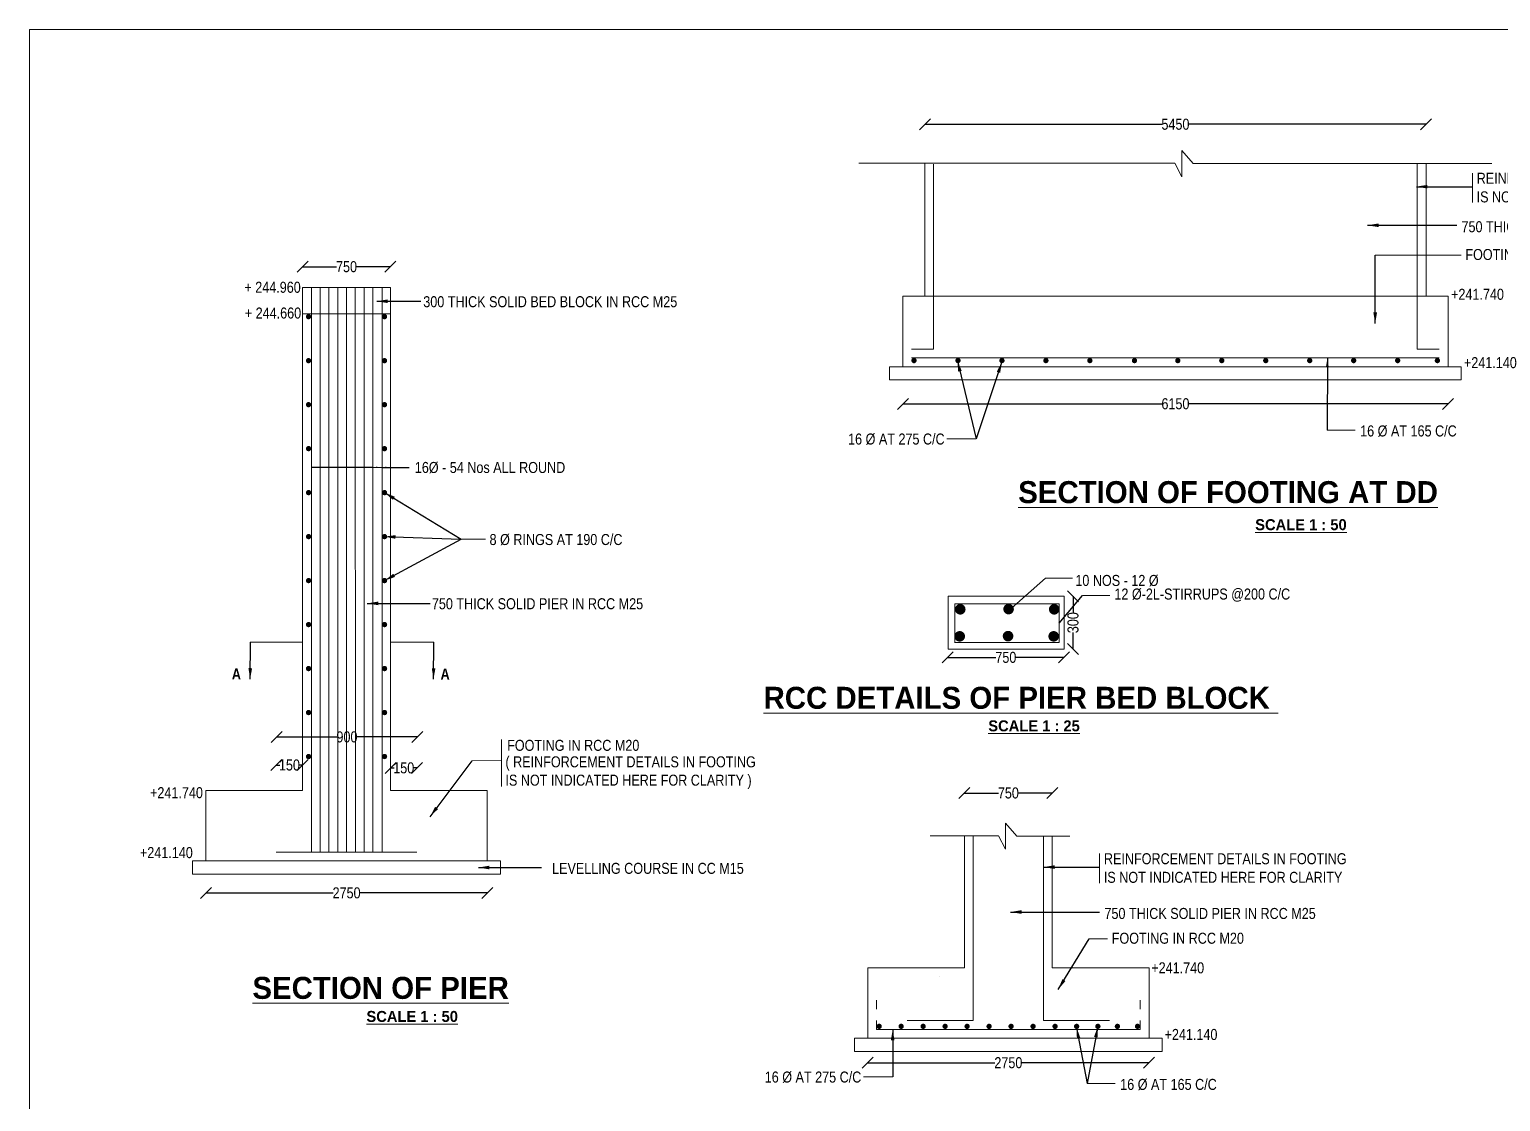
# Model space of a CAD drawing. Header units: millimetres. Extents: x 524347 to 595049, y -38310 to 9223.
# Drawn here: x 524347 to 557807, y -15151 to 9223 of the extents above; entities that cross this region are included whole.
import ezdxf
from ezdxf.enums import TextEntityAlignment as Align

# ---------------------------------------------------------------- set-up
doc = ezdxf.new("R2010")
doc.units = ezdxf.units.MM
doc.header["$LTSCALE"] = 300
doc.header["$MEASUREMENT"] = 0
doc.layers.add('MAIN', color=7, linetype='Continuous')
doc.styles.add('ARIAL NARROW', font='ARIALN.TTF', dxfattribs={"height": 250})
doc.styles.add('arn', font='ARIALN.TTF')
doc.styles.add('CITYBLUEPR', font='cityb___.ttf')
doc.dimstyles.new('STANDARD$0', dxfattribs={"dimscale": 88.888889, "dimtxt": 0.02, "dimasz": 0.02, "dimexe": 0.05, "dimexo": 0.1, "dimgap": 0.002, "dimtad": 2, "dimdec": 0, "dimzin": 1, "dimdsep": 46, "dimtxsty": 'Standard', "dimcen": 0.09, "dimadec": 0, "dimazin": 0, "dimtfac": 1, "dimtdec": 4, "dimtofl": 0, "dimtmove": 0, "dimatfit": 3, "dimfxl": 1, "dimtolj": 1, "dimtzin": 1, "dimarcsym": 0})
doc.dimstyles.new('STANDARD$7', dxfattribs={"dimtxt": 2, "dimasz": 2, "dimexe": 1.25, "dimexo": 0.625, "dimtad": 1, "dimdec": 0, "dimlfac": 0.5, "dimdsep": 46, "dimtxsty": 'ARIAL NARROW', "dimcen": 2.5, "dimdle": 0.1, "dimse1": 1, "dimse2": 1, "dimadec": 0, "dimazin": 0, "dimtfac": 1, "dimtdec": 0, "dimtmove": 0, "dimatfit": 3, "dimfxl": 1, "dimtolj": 1, "dimtzin": 0, "dimarcsym": 0})

# ---------------------------------------------------------------- blocks, each defined once
blk = doc.blocks.new('_Oblique')
at = {"color": 0, "linetype": 'ByBlock', "lineweight": -2}
blk.add_line((-0.5, -0.5), (0.5, 0.5), dxfattribs=at)
blk = doc.blocks.new('*D2')
at = {"layer": 'Defpoints', "color": 0, "lineweight": 9, "transparency": 16777216}
for p in [(532559, 3828), (530559, 3526), (532559, 3526)]:
    blk.add_point(p, dxfattribs=at)
at = {"layer": 'MAIN', "color": 0, "lineweight": -2, "transparency": 16777216}
for p, q in [((530559, 3828), (531334, 3828)), ((532559, 3828), (531785, 3828))]:
    blk.add_line(p, q, dxfattribs=at)
at = {"layer": 'MAIN', "color": 0, "lineweight": -2, "transparency": 16777216, "xscale": 250, "yscale": 250, "zscale": 250, "rotation": 180}
blk.add_blockref('_Oblique', (530559, 3828), dxfattribs=at)
at = {"layer": 'MAIN', "color": 0, "lineweight": -2, "transparency": 16777216, "xscale": 250, "yscale": 250, "zscale": 250}
blk.add_blockref('_Oblique', (532559, 3828), dxfattribs=at)
at = {"layer": 'MAIN', "color": 0, "lineweight": 9, "transparency": 16777216, "insert": (531559, 3828), "char_height": 250, "attachment_point": 5, "style": 'ARIAL NARROW'}
blk.add_mtext('\\A1;750', dxfattribs=at)
blk = doc.blocks.new('*D3')
at = {"layer": 'Defpoints', "color": 0, "lineweight": 9, "transparency": 16777216}
for p in [(529969, -7017), (533169, -6862), (533169, -7017)]:
    blk.add_point(p, dxfattribs=at)
at = {"layer": 'MAIN', "color": 0, "lineweight": -2, "transparency": 16777216}
for p, q in [((529969, -6862), (531343, -6862)), ((533169, -6862), (531795, -6862))]:
    blk.add_line(p, q, dxfattribs=at)
at = {"layer": 'MAIN', "color": 0, "lineweight": -2, "transparency": 16777216, "xscale": 250, "yscale": 250, "zscale": 250, "rotation": 180}
blk.add_blockref('_Oblique', (529969, -6862), dxfattribs=at)
at = {"layer": 'MAIN', "color": 0, "lineweight": -2, "transparency": 16777216, "xscale": 250, "yscale": 250, "zscale": 250}
blk.add_blockref('_Oblique', (533169, -6862), dxfattribs=at)
at = {"layer": 'MAIN', "color": 0, "lineweight": 9, "transparency": 16777216, "insert": (531569, -6862), "char_height": 250, "attachment_point": 5, "style": 'ARIAL NARROW'}
blk.add_mtext('\\A1;900', dxfattribs=at)
blk = doc.blocks.new('*D4')
at = {"layer": 'Defpoints', "color": 0, "lineweight": 9, "transparency": 16777216}
for p in [(533160, -7566), (532560, -7919), (533160, -7919)]:
    blk.add_point(p, dxfattribs=at)
at = {"layer": 'MAIN', "color": 0, "lineweight": -2, "transparency": 16777216}
for p, q in [((532560, -7566), (532643, -7566)), ((533160, -7566), (533076, -7566))]:
    blk.add_line(p, q, dxfattribs=at)
at = {"layer": 'MAIN', "color": 0, "lineweight": -2, "transparency": 16777216, "xscale": 250, "yscale": 250, "zscale": 250, "rotation": 180}
blk.add_blockref('_Oblique', (532560, -7566), dxfattribs=at)
at = {"layer": 'MAIN', "color": 0, "lineweight": -2, "transparency": 16777216, "xscale": 250, "yscale": 250, "zscale": 250}
blk.add_blockref('_Oblique', (533160, -7566), dxfattribs=at)
at = {"layer": 'MAIN', "color": 0, "lineweight": 9, "transparency": 16777216, "insert": (532860, -7566), "char_height": 250, "attachment_point": 5, "style": 'ARIAL NARROW'}
blk.add_mtext('\\A1;150', dxfattribs=at)
blk = doc.blocks.new('*D5')
at = {"layer": 'Defpoints', "color": 0, "lineweight": 9, "transparency": 16777216}
for p in [(530560, -7501), (529960, -7897), (530560, -7897)]:
    blk.add_point(p, dxfattribs=at)
at = {"layer": 'MAIN', "color": 0, "lineweight": -2, "transparency": 16777216}
for p, q in [((529960, -7501), (530043, -7501)), ((530560, -7501), (530476, -7501))]:
    blk.add_line(p, q, dxfattribs=at)
at = {"layer": 'MAIN', "color": 0, "lineweight": -2, "transparency": 16777216, "xscale": 250, "yscale": 250, "zscale": 250, "rotation": 180}
blk.add_blockref('_Oblique', (529960, -7501), dxfattribs=at)
at = {"layer": 'MAIN', "color": 0, "lineweight": -2, "transparency": 16777216, "xscale": 250, "yscale": 250, "zscale": 250}
blk.add_blockref('_Oblique', (530560, -7501), dxfattribs=at)
at = {"layer": 'MAIN', "color": 0, "lineweight": 9, "transparency": 16777216, "insert": (530260, -7501), "char_height": 250, "attachment_point": 5, "style": 'ARIAL NARROW'}
blk.add_mtext('\\A1;150', dxfattribs=at)
blk = doc.blocks.new('*D9')
at = {"layer": 'Defpoints', "color": 0, "lineweight": 9, "transparency": 16777216}
for p in [(528360, -9678), (534760, -9678), (534760, -10408)]:
    blk.add_point(p, dxfattribs=at)
at = {"layer": 'MAIN', "color": 0, "lineweight": -2, "transparency": 16777216}
for p, q in [((528360, -10408), (531252, -10408)), ((534760, -10408), (531867, -10408))]:
    blk.add_line(p, q, dxfattribs=at)
at = {"layer": 'MAIN', "color": 0, "lineweight": -2, "transparency": 16777216, "xscale": 250, "yscale": 250, "zscale": 250, "rotation": 180}
blk.add_blockref('_Oblique', (528360, -10408), dxfattribs=at)
at = {"layer": 'MAIN', "color": 0, "lineweight": -2, "transparency": 16777216, "xscale": 250, "yscale": 250, "zscale": 250}
blk.add_blockref('_Oblique', (534760, -10408), dxfattribs=at)
at = {"layer": 'MAIN', "color": 0, "lineweight": 9, "transparency": 16777216, "insert": (531560, -10408), "char_height": 250, "attachment_point": 5, "style": 'ARIAL NARROW'}
blk.add_mtext('\\A1;2750', dxfattribs=at)
blk = doc.blocks.new('*D10')
at = {"layer": 'Defpoints', "color": 0, "lineweight": 9, "transparency": 16777216}
for p in [(547612, -8137), (545612, -12110), (547612, -12110)]:
    blk.add_point(p, dxfattribs=at)
at = {"layer": 'MAIN', "color": 0, "lineweight": -2, "transparency": 16777216}
for p, q in [((545612, -8137), (546387, -8137)), ((547612, -8137), (546837, -8137))]:
    blk.add_line(p, q, dxfattribs=at)
at = {"layer": 'MAIN', "color": 0, "lineweight": -2, "transparency": 16777216, "xscale": 250, "yscale": 250, "zscale": 250, "rotation": 180}
blk.add_blockref('_Oblique', (545612, -8137), dxfattribs=at)
at = {"layer": 'MAIN', "color": 0, "lineweight": -2, "transparency": 16777216, "xscale": 250, "yscale": 250, "zscale": 250}
blk.add_blockref('_Oblique', (547612, -8137), dxfattribs=at)
at = {"layer": 'MAIN', "color": 0, "lineweight": 9, "transparency": 16777216, "insert": (546612, -8137), "char_height": 250, "attachment_point": 5, "style": 'ARIAL NARROW'}
blk.add_mtext('\\A1;750', dxfattribs=at)
blk = doc.blocks.new('*D11')
at = {"layer": 'Defpoints', "color": 0, "lineweight": 9, "transparency": 16777216}
for p in [(543412, -13710), (549812, -13710), (549812, -14269)]:
    blk.add_point(p, dxfattribs=at)
at = {"layer": 'MAIN', "color": 0, "lineweight": -2, "transparency": 16777216}
for p, q in [((543412, -14269), (546304, -14269)), ((549812, -14269), (546920, -14269))]:
    blk.add_line(p, q, dxfattribs=at)
at = {"layer": 'MAIN', "color": 0, "lineweight": -2, "transparency": 16777216, "xscale": 250, "yscale": 250, "zscale": 250, "rotation": 180}
blk.add_blockref('_Oblique', (543412, -14269), dxfattribs=at)
at = {"layer": 'MAIN', "color": 0, "lineweight": -2, "transparency": 16777216, "xscale": 250, "yscale": 250, "zscale": 250}
blk.add_blockref('_Oblique', (549812, -14269), dxfattribs=at)
at = {"layer": 'MAIN', "color": 0, "lineweight": 9, "transparency": 16777216, "insert": (546612, -14269), "char_height": 250, "attachment_point": 5, "style": 'ARIAL NARROW'}
blk.add_mtext('\\A1;2750', dxfattribs=at)
blk = doc.blocks.new('*D12')
at = {"layer": 'Defpoints', "color": 0, "lineweight": 9, "transparency": 16777216}
for p in [(556112, 7066), (544713, 6181), (556112, 6172)]:
    blk.add_point(p, dxfattribs=at)
at = {"layer": 'MAIN', "color": 0, "lineweight": -2, "transparency": 16777216}
for p, q in [((544713, 7066), (550107, 7066)), ((556112, 7066), (550718, 7066))]:
    blk.add_line(p, q, dxfattribs=at)
at = {"layer": 'MAIN', "color": 0, "lineweight": -2, "transparency": 16777216, "xscale": 250, "yscale": 250, "zscale": 250, "rotation": 180}
blk.add_blockref('_Oblique', (544713, 7066), dxfattribs=at)
at = {"layer": 'MAIN', "color": 0, "lineweight": -2, "transparency": 16777216, "xscale": 250, "yscale": 250, "zscale": 250}
blk.add_blockref('_Oblique', (556112, 7066), dxfattribs=at)
at = {"layer": 'MAIN', "color": 0, "lineweight": 9, "transparency": 16777216, "insert": (550412, 7066), "char_height": 250, "attachment_point": 5, "style": 'ARIAL NARROW'}
blk.add_mtext('\\A1;5450', dxfattribs=at)
blk = doc.blocks.new('*D13')
at = {"layer": 'Defpoints', "color": 0, "lineweight": 9, "transparency": 16777216}
for p in [(544212, 1555), (556612, 1555), (556612, 711)]:
    blk.add_point(p, dxfattribs=at)
at = {"layer": 'MAIN', "color": 0, "lineweight": -2, "transparency": 16777216}
for p, q in [((544212, 711), (550106, 711)), ((556612, 711), (550719, 711))]:
    blk.add_line(p, q, dxfattribs=at)
at = {"layer": 'MAIN', "color": 0, "lineweight": -2, "transparency": 16777216, "xscale": 250, "yscale": 250, "zscale": 250, "rotation": 180}
blk.add_blockref('_Oblique', (544212, 711), dxfattribs=at)
at = {"layer": 'MAIN', "color": 0, "lineweight": -2, "transparency": 16777216, "xscale": 250, "yscale": 250, "zscale": 250}
blk.add_blockref('_Oblique', (556612, 711), dxfattribs=at)
at = {"layer": 'MAIN', "color": 0, "lineweight": 9, "transparency": 16777216, "insert": (550412, 711), "char_height": 250, "attachment_point": 5, "style": 'ARIAL NARROW'}
blk.add_mtext('\\A1;6150', dxfattribs=at)
blk = doc.blocks.new('*D14')
at = {"layer": 'Defpoints', "color": 0, "lineweight": 9, "transparency": 16777216}
for p in [(545235, -5054), (547875, -5054), (547875, -5054)]:
    blk.add_point(p, dxfattribs=at)
at = {"layer": 'MAIN', "color": 0, "lineweight": -2, "transparency": 16777216}
for p, q in [((545235, -5054), (546330, -5054)), ((547875, -5054), (546780, -5054))]:
    blk.add_line(p, q, dxfattribs=at)
at = {"layer": 'MAIN', "color": 0, "lineweight": -2, "transparency": 16777216, "xscale": 250, "yscale": 250, "zscale": 250, "rotation": 180}
blk.add_blockref('_Oblique', (545235, -5054), dxfattribs=at)
at = {"layer": 'MAIN', "color": 0, "lineweight": -2, "transparency": 16777216, "xscale": 250, "yscale": 250, "zscale": 250}
blk.add_blockref('_Oblique', (547875, -5054), dxfattribs=at)
at = {"layer": 'MAIN', "color": 0, "lineweight": 9, "transparency": 16777216, "insert": (546555, -5054), "char_height": 250, "attachment_point": 5, "style": 'ARIAL NARROW'}
blk.add_mtext('\\A1;750', dxfattribs=at)
blk = doc.blocks.new('*D15')
at = {"layer": 'Defpoints', "color": 0, "lineweight": 9, "transparency": 16777216}
for p in [(547885, -3664), (548083, -3664), (547885, -4864)]:
    blk.add_point(p, dxfattribs=at)
at = {"layer": 'MAIN', "color": 0, "lineweight": -2, "transparency": 16777216}
for p, q in [((548083, -3664), (548083, -4038)), ((548083, -4864), (548083, -4490))]:
    blk.add_line(p, q, dxfattribs=at)
at = {"layer": 'MAIN', "color": 0, "lineweight": -2, "transparency": 16777216, "xscale": 250, "yscale": 250, "zscale": 250}
for p, rotation in [((548083, -3664), 90), ((548083, -4864), 270)]:
    blk.add_blockref('_Oblique', p, dxfattribs=dict(at, rotation=rotation))
at = {"layer": 'MAIN', "color": 0, "lineweight": 9, "transparency": 16777216, "insert": (548083, -4264), "char_height": 250, "attachment_point": 5, "rotation": 90, "style": 'ARIAL NARROW'}
blk.add_mtext('\\A1;300', dxfattribs=at)

msp = doc.modelspace()

# ---------------------------------------------------------------- linework, layer by layer
at = {"color": 0, "linetype": 'ByBlock', "lineweight": 9}
for p, q in [((556612.2, 3155.5), (544212.2, 3155.5)), ((529959.6, -8077.7), (528359.6, -8077.7)), ((528359.6, -8677.7), (528359.6, -8077.7)), ((533159.6, -8077.7), (534759.6, -8077.7)), ((534759.6, -8677.7), (534759.6, -8077.7)), ((545012, -12110), (543412, -12110)), ((543412, -12710), (543412, -12110)), ((548212, -12110), (549812, -12110)), ((549812, -12710), (549812, -12110))]:
    msp.add_line(p, q, dxfattribs=at)
at = {"layer": 'MAIN', "color": 0, "lineweight": 9}
for p, q in [((524346.8, 9222.5), (595048.7, 9222.5)), ((524346.8, 9222.5), (524346.8, -38309.6)), ((550558.1, 5874.1), (550558.1, 6471.8)), ((550558.1, 6471.8), (550814.6, 6172.9)), ((543212.7, 6181), (550401.4, 6181)), ((544712.2, 6180.5), (544712.7, 6181)), ((544712.2, 3155.5), (544712.2, 6180.5)), ((544912.2, 1955.5), (544912.2, 6159.5)), ((550401.4, 6181), (550558.1, 5874.1)), ((550814.6, 6172.9), (557611.7, 6172.9)), ((555912.2, 1955.5), (555912.2, 6159.5)), ((556112.2, 6172.4), (556111.7, 6172.9)), ((556112.2, 3155.5), (556112.2, 6172.4)), ((557166.8, 5957.5), (557166.8, 5285)), ((554955.2, 4093.4), (556907.7, 4093.5)), ((530559.6, -7077.7), (530559.3, 3354.3)), ((530559.3, 3354.3), (532559.3, 3354.3)), ((530759.6, -7077.7), (530759.3, 3354.3)), ((530959.7, -9477.7), (530959.3, 3354.3)), ((531159.7, -9477.7), (531159.3, 3354.3)), ((531359.7, -9477.7), (531359.3, 3354.3)), ((531559.7, -9477.7), (531559.3, 3354.3)), ((531759.7, -9477.7), (531759.3, 3354.3)), ((531959.7, -9477.7), (531959.3, 3354.3)), ((532159.7, -9477.7), (532159.3, 3354.3)), ((532367.8, -9477.7), (532367.3, 3354.3)), ((532559.6, -7077.7), (532559.3, 3354.3)), ((544212.2, 1555.5), (544212.2, 3155.5)), ((556612.2, 1555.5), (556612.2, 3155.5)), ((532559.3, 2754.3), (530559.3, 2754.3)), ((544412.2, 1955.5), (544912.2, 1955.5)), ((544412.2, 1755.5), (556412.2, 1755.5)), ((555912.2, 1955.5), (556412.2, 1955.5)), ((543912.2, 1555.5), (556912.2, 1555.5)), ((543912.2, 1255.5), (543912.2, 1555.5)), ((556912.2, 1555.5), (556912.2, 1255.5)), ((556912.2, 1255.5), (543912.2, 1255.5)), ((553859.2, 116), (554501.5, 116)), ((545877.7, -85.7), (545212.1, -85.7)), ((534162.1, -2366.1), (534718.7, -2366.1)), ((547453.3, -3255.1), (548072.3, -3255)), ((547884.9, -3664.2), (545244.9, -3664.2)), ((545244.9, -3664.2), (545244.9, -4864.2)), ((547884.9, -4864.2), (547884.9, -3664.2)), ((548298.1, -3642.8), (548917.1, -3642.8)), ((545398.4, -3838.2), (545397.4, -3839.2)), ((545397.4, -4715.6), (545397.4, -3839.2)), ((547769.9, -3838.2), (545398.4, -3838.2)), ((547769.9, -4715.6), (547769.9, -3838.2)), ((530559.6, -4707.9), (529369.3, -4707.9)), ((533542.6, -4708), (532559.6, -4708)), ((545244.9, -4864.2), (547884.9, -4864.2)), ((545386.4, -4715.6), (545385.4, -4714.6)), ((547769.9, -4715.6), (545386.4, -4715.6)), ((547771.9, -4715.6), (547772.9, -4714.6)), ((535080.8, -6920.5), (535080.8, -7988.7)), ((530559.6, -7077.7), (530559.6, -8077.7)), ((530759.6, -7077.7), (530759.6, -9477.7)), ((532559.6, -7077.7), (532559.6, -8077.7)), ((534413.1, -7404.7), (535080.8, -7401)), ((530559.6, -8077.7), (529959.6, -8077.7)), ((532559.6, -8077.7), (533159.6, -8077.7)), ((528359.6, -8677.7), (528359.6, -9677.7)), ((534759.6, -9677.7), (534759.6, -8677.7)), ((546545.2, -9416.9), (546545.2, -8819.1)), ((546545.2, -8819.1), (546801.7, -9118)), ((544835.6, -9110), (546388.5, -9110)), ((545612, -9110), (545612, -12110)), ((545812, -9110), (545812, -13310)), ((546388.5, -9110), (546545.2, -9416.9)), ((546801.7, -9118), (548012.7, -9118)), ((547412, -9110), (547412, -13310)), ((547612, -9110), (547612, -12110)), ((528359.6, -9677.7), (528059.6, -9677.7)), ((528059.6, -9677.7), (528059.6, -9977.7)), ((528359.6, -9677.7), (534759.6, -9677.7)), ((529959.6, -9477.7), (533159.6, -9477.7)), ((535059.6, -9677.7), (534759.6, -9677.7)), ((535059.6, -9977.7), (535059.6, -9677.7)), ((548687.9, -9511.4), (548687.9, -10183.9)), ((528059.6, -9977.7), (535059.6, -9977.7)), ((547612, -11110), (547612, -12110)), ((548448, -11450.4), (548864.8, -11450.4)), ((545612, -12110), (545012, -12110)), ((547612, -12110), (548212, -12110)), ((543412, -12710), (543412, -13710)), ((549812, -13710), (549812, -12710)), ((543612, -12848.9), (543612, -13048.9)), ((549612, -12848.9), (549612, -13048.9)), ((543612.5, -13510), (543612.5, -13310)), ((545812, -13310), (544312, -13310)), ((547412, -13310), (548912, -13310)), ((549611.5, -13510), (549611.5, -13310)), ((543412, -13710), (543112, -13710)), ((543112, -13710), (543112, -14010)), ((543412, -13710), (549812, -13710)), ((543612.5, -13510), (549611.5, -13510)), ((550112, -13710), (549812, -13710)), ((550112, -14010), (550112, -13710)), ((543112, -14010), (550112, -14010)), ((543982.3, -14590.4), (543316.7, -14590.4)), ((548401.4, -14740.1), (549043.8, -14740.1))]:
    msp.add_line(p, q, dxfattribs=at)
for points, const_width in [([(530665.8, 2692.7, -1), (530725.8, 2692.7, -1)], 60), ([(532453.5, 2692.7, 1), (532393.5, 2692.7, 1)], 60), ([(530665.8, 1692.7, -1), (530725.8, 1692.7, -1)], 60), ([(532453.5, 1692.7, 1), (532393.5, 1692.7, 1)], 60), ([(544435.9, 1694.3, -1), (544495.9, 1694.3, -1)], 60), ([(545435.9, 1694.3, -1), (545495.9, 1694.3, -1)], 60), ([(546435.9, 1694.3, -1), (546495.9, 1694.3, -1)], 60), ([(547435.9, 1694.3, -1), (547495.9, 1694.3, -1)], 60), ([(548435.9, 1694.3, -1), (548495.9, 1694.3, -1)], 60), ([(549450.4, 1694.3, -1), (549510.4, 1694.3, -1)], 60), ([(550435.9, 1694.3, -1), (550495.9, 1694.3, -1)], 60), ([(551435.9, 1694.3, -1), (551495.9, 1694.3, -1)], 60), ([(552435.9, 1694.3, -1), (552495.9, 1694.3, -1)], 60), ([(553435.9, 1694.3, -1), (553495.9, 1694.3, -1)], 60), ([(554435.9, 1694.3, -1), (554495.9, 1694.3, -1)], 60), ([(555435.9, 1694.3, -1), (555495.9, 1694.3, -1)], 60), ([(556339.9, 1694.3, -1), (556399.9, 1694.3, -1)], 60), ([(530665.8, 692.7, -1), (530725.8, 692.7, -1)], 60), ([(532453.5, 692.7, 1), (532393.5, 692.7, 1)], 60), ([(530665.8, -307.3, -1), (530725.8, -307.3, -1)], 60), ([(532453.5, -307.3, 1), (532393.5, -307.3, 1)], 60), ([(530665.8, -1307.3, -1), (530725.8, -1307.3, -1)], 60), ([(532453.5, -1307.3, 1), (532393.5, -1307.3, 1)], 60), ([(530665.8, -2307.3, -1), (530725.8, -2307.3, -1)], 60), ([(532453.5, -2307.3, 1), (532393.5, -2307.3, 1)], 60), ([(530665.8, -3307.3, -1), (530725.8, -3307.3, -1)], 60), ([(532453.5, -3307.3, 1), (532393.5, -3307.3, 1)], 60), ([(545457.6, -3960.4, -1), (545577.6, -3960.4, -1)], 120), ([(546557.1, -3955.9, -1), (546677.1, -3955.9, -1)], 120), ([(547595.1, -3960.4, -1), (547715.1, -3960.4, -1)], 120), ([(530665.8, -4307.3, -1), (530725.8, -4307.3, -1)], 60), ([(532453.5, -4307.3, 1), (532393.5, -4307.3, 1)], 60), ([(545445.6, -4574.4, -1), (545565.6, -4574.4, -1)], 120), ([(546545.1, -4569.9, -1), (546665.1, -4569.9, -1)], 120), ([(547583.1, -4574.4, -1), (547703.1, -4574.4, -1)], 120), ([(530665.8, -5307.3, -1), (530725.8, -5307.3, -1)], 60), ([(532453.5, -5307.3, 1), (532393.5, -5307.3, 1)], 60), ([(530665.8, -6307.3, -1), (530725.8, -6307.3, -1)], 60), ([(532453.5, -6307.3, 1), (532393.5, -6307.3, 1)], 60), ([(530665.8, -7307.3, -1), (530725.8, -7307.3, -1)], 60), ([(532453.5, -7307.3, 1), (532393.5, -7307.3, 1)], 60), ([(543643.5, -13441.7, -1), (543703.5, -13441.7, -1)], 60), ([(544143.5, -13441.7, -1), (544203.5, -13441.7, -1)], 60), ([(544643.5, -13441.7, -1), (544703.5, -13441.7, -1)], 60), ([(545143.5, -13441.7, -1), (545203.5, -13441.7, -1)], 60), ([(545643.5, -13441.7, -1), (545703.5, -13441.7, -1)], 60), ([(546143.5, -13441.7, -1), (546203.5, -13441.7, -1)], 60), ([(546643.5, -13441.7, -1), (546703.5, -13441.7, -1)], 60), ([(547143.5, -13441.7, -1), (547203.5, -13441.7, -1)], 60), ([(547643.5, -13441.7, -1), (547703.5, -13441.7, -1)], 60), ([(548135, -13441.7, -1), (548195, -13441.7, -1)], 60), ([(548618, -13441.7, -1), (548678, -13441.7, -1)], 60), ([(549062.5, -13441.7, -1), (549122.5, -13441.7, -1)], 60), ([(549519.5, -13441.7, -1), (549579.5, -13441.7, -1)], 60)]:
    msp.add_lwpolyline(points, format="xyb", close=True, dxfattribs=dict(at, const_width=const_width))
for centre, start, end in [((545048.4, -12310.5), 90, 110.55605), ((543612.5, -12848.9), 110.55605, 180), ((549611.5, -12848.9), 0, 69.44395), ((543612.5, -13509.5), 180, 270), ((549611.5, -13509.5), 270, 0)]:
    msp.add_arc(centre, 0.5, start, end, dxfattribs=at)

# ---------------------------------------------------------------- texts
for s, height, style, p in [('REINFORCEMENT DETAILS IN FOOTING', 250, 'ARIAL NARROW', (557264, 5713.4)), ('+ 244.960', 250, 'ARIAL NARROW', (529235.8, 3236.1)), ('+241.740', 250, 'ARIAL NARROW', (556681.1, 3076.4)), ('+ 244.660', 250, 'ARIAL NARROW', (529245.3, 2650.5)), ('+241.140', 250, 'ARIAL NARROW', (556973.6, 1522.1)), ('%%USECTION OF FOOTING AT DD', 500, 'CITYBLUEPR', (546836.2, -1545.9)), ('%%USCALE 1 : 50', 250, 'CITYBLUEPR', (552225.7, -2161.1)), ('+241.740', 250, 'ARIAL NARROW', (527090.3, -8253.7)), ('+241.140', 250, 'ARIAL NARROW', (526860.3, -9616.6)), ('REINFORCEMENT DETAILS IN FOOTING', 250, 'ARIAL NARROW', (548785.1, -9755.5)), ('+241.740', 250, 'ARIAL NARROW', (549862.6, -12235.9)), ('%%USECTION OF PIER', 500, 'CITYBLUEPR', (529418.4, -12816.5)), ('%%USCALE 1 : 50', 250, 'CITYBLUEPR', (532012, -13341)), ('+241.140', 250, 'ARIAL NARROW', (550164.7, -13750.8))]:
    msp.add_text(s, height=height, dxfattribs=dict(at, style=style)).set_placement(p)
at = {"layer": 'MAIN', "color": 0, "lineweight": 9, "style": 'CITYBLUEPR'}
for s, height, p in [('%%URCC DETAILS OF PIER BED BLOCK ', 500, (546895.3, -6222.2)), ('%%USCALE 1 : 25', 250, (547195.6, -6734.6))]:
    msp.add_text(s, height=height, dxfattribs=at).set_placement(p, align=Align.CENTER)
at = {"layer": 'MAIN', "color": 0, "lineweight": 9, "char_height": 250, "attachment_point": 7, "style": 'ARIAL NARROW'}
for s, insert in [(' IS NOT INDICATED HERE FOR CLARITY', (557182.6, 5287.1)), ('750 THICK SOLID PIER IN RCC M25', (556918.6, 4608.9)), ('FOOTING IN RCC M20', (557005.9, 3977.7)), ('300 THICK SOLID BED BLOCK IN RCC M25', (533304.8, 2904.2)), ('16 %%C AT 275 C/C', (542966.3, -223.3)), ('16 %%C AT 165 C/C ', (554613.2, -39.4)), ('16%%C - 54 Nos ALL ROUND', (533112.5, -870.1)), ('8 %%C RINGS AT 190 C/C', (534811.8, -2508.2)), ('10 NOS - 12 %%C', (548135.6, -3438.6)), ('12 %%C-2L-STIRRUPS @200 C/C', (549023.6, -3788.1)), ('750 THICK SOLID PIER IN RCC M25', (533500.3, -3962.3)), ('{\\fArial Narrow|b1|i0|c0|p34;A}', (528950.9, -5554.7)), ('{\\fArial Narrow|b1|i0|c0|p34;A}', (533698.2, -5556.9)), ('FOOTING IN RCC M20', (535212.1, -7181.1)), ('( REINFORCEMENT DETAILS IN FOOTING\\PIS NOT INDICATED HERE FOR CLARITY ) ', (535173.2, -8044.7)), ('LEVELLING COURSE IN CC M15', (536234.5, -9977.5)), (' IS NOT INDICATED HERE FOR CLARITY', (548703.7, -10181.8)), ('750 THICK SOLID PIER IN RCC M25', (548797.7, -11003)), ('FOOTING IN RCC M20', (548963, -11566.3)), ('16 %%C AT 275 C/C', (541070.9, -14728.1)), ('16 %%C AT 165 C/C ', (549155.5, -14895.5))]:
    msp.add_mtext(s, dxfattribs=dict(at, insert=insert))

# ---------------------------------------------------------------- dimensions: what is measured, and where the dimension line sits
at = {"layer": 'MAIN', "color": 0, "lineweight": 9}
for base, p1, p2, text, picture, middle in [((556112.2, 7066), (544712.7, 6181), (556112.2, 6172.4), '5450', '*D12', (550412.4, 7066)), ((532559.3, 3828.3), (530559.3, 3526.3), (532559.3, 3526.3), '750', '*D2', (531559.3, 3828.3)), ((556612.2, 711.5), (544212.2, 1555.5), (556612.2, 1555.5), '6150', '*D13', (550412.2, 711.5)), ((547874.9, -5054.2), (545234.9, -5054.2), (547874.9, -5054.2), '750', '*D14', (546554.9, -5054.2)), ((533169.1, -6862.2), (529969.1, -7017.2), (533169.1, -7017.2), '900', '*D3', (531569.1, -6862.2)), ((530559.6, -7501.2), (529959.6, -7897.2), (530559.6, -7897.2), '150', '*D5', (530259.6, -7501.2)), ((533159.6, -7566.2), (532559.6, -7919.2), (533159.6, -7919.2), '150', '*D4', (532859.6, -7566.2)), ((547612, -8136.9), (545612, -12110), (547612, -12110), '750', '*D10', (546612, -8136.9)), ((534759.6, -10407.7), (528359.6, -9677.7), (534759.6, -9677.7), '2750', '*D9', (531559.6, -10407.7)), ((549812, -14269.4), (543412, -13710), (549812, -13710), '2750', '*D11', (546612, -14269.4))]:
    dim = msp.add_linear_dim(base=base, p1=p1, p2=p2, text=text, dimstyle='STANDARD$0', override={"dimscale": 1, "dimtxt": 250, "dimasz": 250, "dimexe": 0.18, "dimexo": 0.0625, "dimgap": 0.09, "dimtad": 0, "dimzin": 0, "dimtxsty": 'ARIAL NARROW', "dimblk1": 'Oblique', "dimblk2": 'Oblique', "dimsah": 1, "dimcen": 0.0851, "dimdle": 0.1, "dimse1": 1, "dimse2": 1, "dimtdec": 0, "dimtzin": 0}, dxfattribs=at)
    dim.commit()
    dim.dimension.update_dxf_attribs({"geometry": picture, "text_midpoint": middle})
dim = msp.add_linear_dim(base=(548083.4, -3664.2), p1=(547884.9, -4864.2), p2=(547884.9, -3664.2), angle=90, text='300', dimstyle='STANDARD$0', override={"dimscale": 1, "dimtxt": 250, "dimasz": 250, "dimexe": 0.18, "dimexo": 0.0625, "dimgap": 0.09, "dimtad": 0, "dimzin": 0, "dimtxsty": 'ARIAL NARROW', "dimblk1": 'Oblique', "dimblk2": 'Oblique', "dimsah": 1, "dimcen": 0.0851, "dimdle": 0.1, "dimse1": 1, "dimse2": 1, "dimtdec": 0, "dimtzin": 0}, dxfattribs=at)
dim.commit()
dim.dimension.update_dxf_attribs({"geometry": '*D15', "text_midpoint": (548083.4, -4264.2)})

# ---------------------------------------------------------------- leaders
for points, override in [([(555891.1, 5647.8), (557166.8, 5647.8)], {"dimtxt": 300, "dimasz": 250, "dimexe": 0.18, "dimexo": 0.0625, "dimgap": 0.09, "dimtad": 0, "dimtoh": 1, "dimlfac": 1, "dimzin": 0, "dimtxsty": 'arn', "dimcen": 0.09, "dimdle": 200, "dimtdec": 4, "dimtofl": 0}), ([(554781.7, 4769.8), (556808.8, 4769.8)], {"dimtxt": 300, "dimasz": 250, "dimexe": 0.18, "dimexo": 0.0625, "dimgap": 0.09, "dimtad": 0, "dimtoh": 1, "dimlfac": 1, "dimzin": 0, "dimtxsty": 'arn', "dimcen": 0.09, "dimdle": 200, "dimtdec": 4, "dimtofl": 0}), ([(554955.3, 2537.5), (554955.2, 4093.4)], {"dimtxt": 300, "dimasz": 250, "dimexe": 0.18, "dimexo": 0.0625, "dimgap": 0.09, "dimtad": 0, "dimtoh": 1, "dimlfac": 1, "dimzin": 0, "dimtxsty": 'arn', "dimcen": 0.09, "dimdle": 200, "dimtdec": 4, "dimtofl": 0}), ([(532248.1, 3043.1), (533249, 3043.1)], {"dimtxt": 300, "dimasz": 250, "dimexe": 0.18, "dimexo": 0.0625, "dimgap": 0.09, "dimtad": 0, "dimtoh": 1, "dimlfac": 1, "dimzin": 0, "dimtxsty": 'arn', "dimcen": 0.09, "dimdle": 200, "dimtdec": 4, "dimtofl": 0}), ([(545453.8, 1692.3), (545877.7, -85.7)], {"dimtxt": 300, "dimasz": 250, "dimexe": 0.18, "dimexo": 0.0625, "dimgap": 0.09, "dimtad": 0, "dimtoh": 1, "dimlfac": 1, "dimzin": 0, "dimtxsty": 'arn', "dimcen": 0.09, "dimdle": 200, "dimtdec": 4, "dimtofl": 0}), ([(553867.7, 1742.3), (553859.2, 116)], {"dimtxt": 300, "dimasz": 200, "dimexe": 0.18, "dimexo": 0.0625, "dimgap": 0.09, "dimtad": 0, "dimtoh": 1, "dimlfac": 1, "dimzin": 0, "dimtxsty": 'arn', "dimcen": 0.09, "dimdle": 200, "dimse1": 1, "dimse2": 1, "dimtdec": 4, "dimtofl": 0}), ([(546465.9, 1664.3), (545877.7, -85.7)], {"dimtxt": 300, "dimasz": 250, "dimexe": 0.18, "dimexo": 0.0625, "dimgap": 0.09, "dimtad": 0, "dimtoh": 1, "dimlfac": 1, "dimzin": 0, "dimtxsty": 'arn', "dimcen": 0.09, "dimdle": 200, "dimtdec": 4, "dimtofl": 0}), ([(530759.4, -729.5), (531159.4, -730.3)], {"dimtxt": 300, "dimasz": 100, "dimexe": 0.18, "dimexo": 0.0625, "dimgap": 0.09, "dimtad": 0, "dimtoh": 1, "dimlfac": 1, "dimzin": 0, "dimtxsty": 'arn', "dimcen": 0.09, "dimdle": 200, "dimtdec": 4, "dimtofl": 0}), ([(530959.4, -729.9), (531359.4, -730.8)], {"dimtxt": 300, "dimasz": 100, "dimexe": 0.18, "dimexo": 0.0625, "dimgap": 0.09, "dimtad": 0, "dimtoh": 1, "dimlfac": 1, "dimzin": 0, "dimtxsty": 'arn', "dimcen": 0.09, "dimdle": 200, "dimtdec": 4, "dimtofl": 0}), ([(531159.4, -730.3), (531559.4, -731.2)], {"dimtxt": 300, "dimasz": 100, "dimexe": 0.18, "dimexo": 0.0625, "dimgap": 0.09, "dimtad": 0, "dimtoh": 1, "dimlfac": 1, "dimzin": 0, "dimtxsty": 'arn', "dimcen": 0.09, "dimdle": 200, "dimtdec": 4, "dimtofl": 0}), ([(531359.4, -730.8), (531759.4, -731.6)], {"dimtxt": 300, "dimasz": 100, "dimexe": 0.18, "dimexo": 0.0625, "dimgap": 0.09, "dimtad": 0, "dimtoh": 1, "dimlfac": 1, "dimzin": 0, "dimtxsty": 'arn', "dimcen": 0.09, "dimdle": 200, "dimtdec": 4, "dimtofl": 0}), ([(531559.4, -731.2), (531959.4, -732)], {"dimtxt": 300, "dimasz": 100, "dimexe": 0.18, "dimexo": 0.0625, "dimgap": 0.09, "dimtad": 0, "dimtoh": 1, "dimlfac": 1, "dimzin": 0, "dimtxsty": 'arn', "dimcen": 0.09, "dimdle": 200, "dimtdec": 4, "dimtofl": 0}), ([(531759.4, -731.6), (532159.4, -732.4)], {"dimtxt": 300, "dimasz": 100, "dimexe": 0.18, "dimexo": 0.0625, "dimgap": 0.09, "dimtad": 0, "dimtoh": 1, "dimlfac": 1, "dimzin": 0, "dimtxsty": 'arn', "dimcen": 0.09, "dimdle": 200, "dimtdec": 4, "dimtofl": 0}), ([(531959.4, -732), (532359.4, -732.9)], {"dimtxt": 300, "dimasz": 100, "dimexe": 0.18, "dimexo": 0.0625, "dimgap": 0.09, "dimtad": 0, "dimtoh": 1, "dimlfac": 1, "dimzin": 0, "dimtxsty": 'arn', "dimcen": 0.09, "dimdle": 200, "dimtdec": 4, "dimtofl": 0}), ([(532159.4, -732.4), (532559.4, -733.3)], {"dimtxt": 300, "dimasz": 100, "dimexe": 0.18, "dimexo": 0.0625, "dimgap": 0.09, "dimtad": 0, "dimtoh": 1, "dimlfac": 1, "dimzin": 0, "dimtxsty": 'arn', "dimcen": 0.09, "dimdle": 200, "dimtdec": 4, "dimtofl": 0}), ([(532367.4, -732.9), (532984.7, -733.7)], {"dimtxt": 300, "dimasz": 100, "dimexe": 0.18, "dimexo": 0.0625, "dimgap": 0.09, "dimtad": 0, "dimtoh": 1, "dimlfac": 1, "dimzin": 0, "dimtxsty": 'arn', "dimcen": 0.09, "dimdle": 200, "dimtdec": 4, "dimtofl": 0}), ([(532423.5, -1307.3), (534163.6, -2366.1)], {"dimtxt": 300, "dimasz": 250, "dimexe": 0.18, "dimexo": 0.0625, "dimgap": 0.09, "dimtad": 0, "dimtoh": 1, "dimlfac": 1, "dimzin": 0, "dimtxsty": 'arn', "dimcen": 0.09, "dimdle": 200, "dimtdec": 4, "dimtofl": 0}), ([(532423.5, -2307.3), (534162.1, -2366.1)], {"dimtxt": 300, "dimasz": 250, "dimexe": 0.18, "dimexo": 0.0625, "dimgap": 0.09, "dimtad": 0, "dimtoh": 1, "dimlfac": 1, "dimzin": 0, "dimtxsty": 'arn', "dimcen": 0.09, "dimdle": 200, "dimtdec": 4, "dimtofl": 0}), ([(532423.5, -3307.3), (534163.6, -2366.1)], {"dimtxt": 300, "dimasz": 250, "dimexe": 0.18, "dimexo": 0.0625, "dimgap": 0.09, "dimtad": 0, "dimtoh": 1, "dimlfac": 1, "dimzin": 0, "dimtxsty": 'arn', "dimcen": 0.09, "dimdle": 200, "dimtdec": 4, "dimtofl": 0}), ([(546675.8, -3943.2), (547453.3, -3255.1)], {"dimtxt": 300, "dimasz": 100, "dimexe": 0.18, "dimexo": 0.0625, "dimgap": 0.09, "dimtad": 0, "dimtoh": 1, "dimlfac": 1, "dimzin": 0, "dimtxsty": 'arn', "dimcen": 0.09, "dimdle": 200, "dimtdec": 4, "dimtofl": 0}), ([(547769.9, -4276.9), (548298.1, -3642.8)], {"dimtxt": 300, "dimasz": 100, "dimexe": 0.18, "dimexo": 0.0625, "dimgap": 0.09, "dimtad": 0, "dimtoh": 1, "dimlfac": 1, "dimzin": 0, "dimtxsty": 'arn', "dimcen": 0.09, "dimdle": 200, "dimtdec": 4, "dimtofl": 0}), ([(532031.6, -3825.5), (533461.5, -3825.5)], {"dimtxt": 300, "dimasz": 250, "dimexe": 0.18, "dimexo": 0.0625, "dimgap": 0.09, "dimtad": 0, "dimtoh": 1, "dimlfac": 1, "dimzin": 0, "dimtxsty": 'arn', "dimcen": 0.09, "dimdle": 200, "dimtdec": 4, "dimtofl": 0}), ([(529368.2, -5548.2), (529372.9, -4708)], {"dimtxt": 300, "dimasz": 250, "dimexe": 0.18, "dimexo": 0.0625, "dimgap": 0.09, "dimtad": 0, "dimtoh": 1, "dimlfac": 1, "dimzin": 0, "dimtxsty": 'arn', "dimcen": 0.09, "dimdle": 200, "dimtdec": 4, "dimtofl": 0}), ([(533537.9, -5548.6), (533542.6, -4708.4)], {"dimtxt": 300, "dimasz": 250, "dimexe": 0.18, "dimexo": 0.0625, "dimgap": 0.09, "dimtad": 0, "dimtoh": 1, "dimlfac": 1, "dimzin": 0, "dimtxsty": 'arn', "dimcen": 0.09, "dimdle": 200, "dimtdec": 4, "dimtofl": 0}), ([(533457.8, -8675.4), (534413.1, -7404.7)], {"dimtxt": 300, "dimasz": 250, "dimexe": 0.18, "dimexo": 0.0625, "dimgap": 0.09, "dimtad": 0, "dimtoh": 1, "dimlfac": 1, "dimzin": 0, "dimtxsty": 'arn', "dimcen": 0.09, "dimdle": 200, "dimtdec": 4, "dimtofl": 0}), ([(534560.8, -9830.6), (535990.6, -9830.6)], {"dimtxt": 300, "dimasz": 250, "dimexe": 0.18, "dimexo": 0.0625, "dimgap": 0.09, "dimtad": 0, "dimtoh": 1, "dimlfac": 1, "dimzin": 0, "dimtxsty": 'arn', "dimcen": 0.09, "dimdle": 200, "dimtdec": 4, "dimtofl": 0}), ([(547412.2, -9821.1), (548687.9, -9821.1)], {"dimtxt": 300, "dimasz": 250, "dimexe": 0.18, "dimexo": 0.0625, "dimgap": 0.09, "dimtad": 0, "dimtoh": 1, "dimlfac": 1, "dimzin": 0, "dimtxsty": 'arn', "dimcen": 0.09, "dimdle": 200, "dimtdec": 4, "dimtofl": 0}), ([(546660.8, -10842.1), (548687.9, -10842.1)], {"dimtxt": 300, "dimasz": 250, "dimexe": 0.18, "dimexo": 0.0625, "dimgap": 0.09, "dimtad": 0, "dimtoh": 1, "dimlfac": 1, "dimzin": 0, "dimtxsty": 'arn', "dimcen": 0.09, "dimdle": 200, "dimtdec": 4, "dimtofl": 0}), ([(547745.4, -12603.4), (548448, -11450.4)], {"dimtxt": 300, "dimasz": 250, "dimexe": 0.18, "dimexo": 0.0625, "dimgap": 0.09, "dimtad": 0, "dimtoh": 1, "dimlfac": 1, "dimzin": 0, "dimtxsty": 'arn', "dimcen": 0.09, "dimdle": 200, "dimtdec": 4, "dimtofl": 0}), ([(543981, -13509.5), (543982.3, -14590.4)], {"dimtxt": 300, "dimasz": 250, "dimexe": 0.18, "dimexo": 0.0625, "dimgap": 0.09, "dimtad": 0, "dimtoh": 1, "dimlfac": 1, "dimzin": 0, "dimtxsty": 'arn', "dimcen": 0.09, "dimdle": 200, "dimtdec": 4, "dimtofl": 0}), ([(548165, -13471.7), (548401.4, -14740.1)], {"dimtxt": 300, "dimasz": 250, "dimexe": 0.18, "dimexo": 0.0625, "dimgap": 0.09, "dimtad": 0, "dimtoh": 1, "dimlfac": 1, "dimzin": 0, "dimtxsty": 'arn', "dimcen": 0.09, "dimdle": 200, "dimtdec": 4, "dimtofl": 0}), ([(548648, -13441.7), (548401.4, -14740.1)], {"dimtxt": 300, "dimasz": 250, "dimexe": 0.18, "dimexo": 0.0625, "dimgap": 0.09, "dimtad": 0, "dimtoh": 1, "dimlfac": 1, "dimzin": 0, "dimtxsty": 'arn', "dimcen": 0.09, "dimdle": 200, "dimtdec": 4, "dimtofl": 0})]:
    msp.add_leader(points, dimstyle='STANDARD$7', override=override, dxfattribs=at)

doc.saveas('drawing.dxf')
